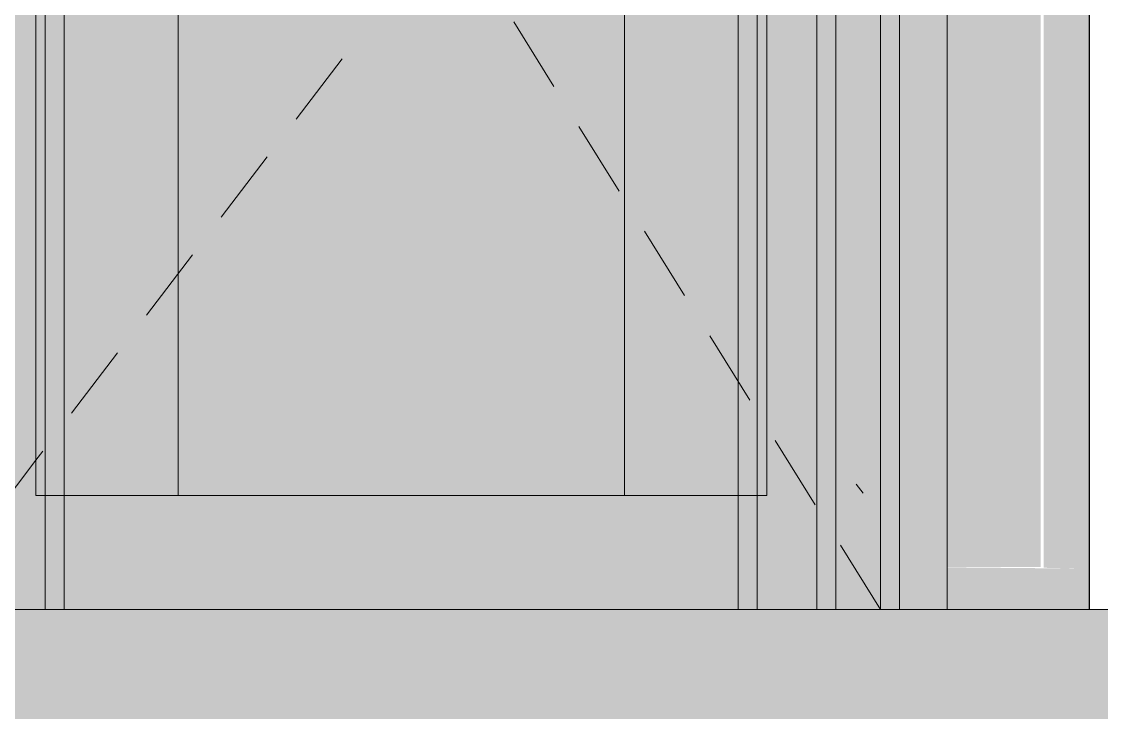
# Model space of a CAD drawing. Header units: millimetres. Extents: x 1499747 to 4341325, y -28481 to 441852.
# Drawn here: x 4135213 to 4136350, y 363720 to 364448 of the extents above; entities that cross this region are included whole.
import ezdxf

# ---------------------------------------------------------------- set-up
doc = ezdxf.new("R2010")
doc.units = ezdxf.units.MM
doc.header["$MEASUREMENT"] = 0
doc.layers.add('Чертеж и Рисунок', color=7, linetype='Continuous')

# ---------------------------------------------------------------- blocks, each defined once
blk = doc.blocks.new('zw$CFC4')
at = {"layer": 'Чертеж и Рисунок', "linetype": 'Continuous', "lineweight": 0, "true_color": 0x2e2e2e}
for points in [[(900, 0), (962.8, 0), (962.8, 2825), (900, 2825)], [(900, 0), (880, 0), (880, 2755.9), (900, 2775.9)], [(962.8, 0), (982.8, 0), (982.8, 2758.7), (962.8, 2778.7)], [(140, 120), (20, 0), (20, 2756.4), (140, 2636.4)], [(1250, 2756.6), (1201.6, 2756.6), (1201.6, 44), (1250, 42.8)], [(1151.6, 44.9), (1151.6, 2240.2), (1131.6, 2220.2), (1131.6, 44.9)], [(880, 0), (20, 0), (140, 120), (760, 120)], [(982.8, 0), (1250, 0), (1250, 43), (982.8, 45.6)]]:
    blk.add_hatch(color=250, dxfattribs=at).paths.add_polyline_path(points)
h = blk.add_hatch(color=250, dxfattribs=at)
h.paths.add_polyline_path([(880, 0), (760, 120), (760, 2638.2), (880, 2758.2)])
h.paths.add_polyline_path([(859.8, 1000), (851.1, 1021.1), (830, 1029.8), (809, 1021.1), (800.3, 1000), (809, 979), (830, 970.3), (851.1, 979)], flags=16)
at = {"layer": 'Чертеж и Рисунок', "linetype": 'Continuous', "lineweight": 0, "true_color": 0x84adf9}
for points in [[(982.8, 44.9), (1198.6, 44.9), (1198.6, 2755.1), (982.8, 2754.9)], [(760, 120), (140, 120), (140, 2635), (760, 2635)]]:
    blk.add_hatch(color=161, dxfattribs=at).paths.add_polyline_path(points)
at = {"lineweight": -3}
blk.add_line((1250, 0), (1250, 2825), dxfattribs=at)
at = {"layer": 'Чертеж и Рисунок', "color": 7, "linetype": 'Continuous', "lineweight": 5}
for points in [[(962.8, 0), (962.8, 2825)], [(900, 0), (900, 2775)], [(880, 0), (880, 2755)], [(982.8, 0), (982.8, 2758.7)], [(760, 2635), (760, 120)], [(140, 120), (140, 2597.7)], [(760, 120), (140, 120)]]:
    blk.add_lwpolyline(points, dxfattribs=at)
at = {"layer": 'Чертеж и Рисунок', "color": 23, "linetype": 'Continuous', "lineweight": 5, "true_color": 0xbf8080}
for points in [[(414.2, 516.9), (462.8, 580.5)], [(335.4, 413.5), (383.9, 477.1)], [(256.6, 310.1), (305.1, 373.7)], [(177.7, 206.8), (226.2, 270.4)], [(140, 157.4), (147.4, 167)], [(98.9, 103.4), (140, 157.4)], [(1011.6, 122.5), (1004.2, 132.1)]]:
    blk.add_lwpolyline(points, dxfattribs=at)
blk = doc.blocks.new('zw$3D87')
at = {"layer": 'Чертеж и Рисунок', "color": 23, "linetype": 'Continuous', "lineweight": 5, "true_color": 0xbf8080}
blk.add_lwpolyline([(1085.3, 0), (1042.9, 67.9)], dxfattribs=at)
at = {"layer": 'Чертеж и Рисунок', "color": 7, "linetype": 'Continuous', "lineweight": 5}
for points in [[(205.3, 0), (155.3, 0)], [(225.3, 0), (205.3, 0)], [(1085.3, 0), (225.3, 0)], [(1105.3, 0), (1085.3, 0)], [(1105.3, 0), (1155.3, 0)]]:
    blk.add_lwpolyline(points, dxfattribs=at)
at = {"layer": 'Чертеж и Рисунок', "color": 1, "linetype": 'Continuous', "lineweight": 0}
for points in [[(352.7, 0), (881.9, 0)], [(1093.6, 0), (1234.7, 0)]]:
    blk.add_lwpolyline(points, dxfattribs=at)
at = {"color": 1, "lineweight": 40}
blk.add_blockref('zw$CFC4', (55.3, 0), dxfattribs=at)

msp = doc.modelspace()

# ---------------------------------------------------------------- hatches: boundary and pattern name
at = {"layer": 'Чертеж и Рисунок', "linetype": 'Continuous', "lineweight": 0, "true_color": 0x2e2e2e}
for points in [[(4135187.7, 363828.4), (4135237.7, 363828.4), (4135237.7, 366628.4), (4135187.7, 366628.4)], [(4136187.7, 363828.4), (4136187.7, 366628.4), (4136137.7, 366628.4), (4136137.7, 363828.4)], [(4135237.7, 363828.4), (4135257.7, 363828.4), (4135257.7, 366583.4), (4135237.7, 366603.4)], [(4136137.7, 363828.4), (4136137.7, 366603.4), (4136117.7, 366583.4), (4136117.7, 363828.4)], [(4135997.7, 363948.4), (4136117.7, 363828.4), (4136117.7, 366583.4), (4135997.7, 366463.4)], [(4135377.7, 363948.4), (4135257.7, 363828.4), (4136117.7, 363828.4), (4135997.7, 363948.4)]]:
    msp.add_hatch(color=250, dxfattribs=at).paths.add_polyline_path(points)
h = msp.add_hatch(color=250, dxfattribs=at)
h.paths.add_polyline_path([(4135257.7, 363828.4), (4135377.7, 363948.4), (4135377.7, 366463.4), (4135257.7, 366583.4)])
h.paths.add_polyline_path([(4135281.1, 364973.8), (4135280.7, 364978.4), (4135281.1, 364983.1), (4135282.3, 364987.7), (4135284.3, 364991.9), (4135287, 364995.8), (4135290.3, 364999.1), (4135294.2, 365001.8), (4135298.4, 365003.8), (4135303, 365005), (4135307.7, 365005.4), (4135312.4, 365005), (4135316.9, 365003.8), (4135321.2, 365001.8), (4135325, 364999.1), (4135328.4, 364995.8), (4135331.1, 364991.9), (4135333, 364987.7), (4135334.3, 364983.1), (4135334.7, 364978.4), (4135334.3, 364973.8), (4135333, 364969.2), (4135331.1, 364964.9), (4135328.4, 364961.1), (4135325, 364957.8), (4135321.2, 364955.1), (4135317.7, 364953.4), (4135317.7, 364703.5), (4135321.2, 364701.8), (4135325, 364699.1), (4135328.4, 364695.8), (4135331.1, 364691.9), (4135333, 364687.7), (4135334.3, 364683.1), (4135334.7, 364678.4), (4135334.3, 364673.8), (4135333, 364669.2), (4135331.1, 364664.9), (4135328.4, 364661.1), (4135325, 364657.8), (4135321.2, 364655.1), (4135316.9, 364653.1), (4135312.4, 364651.9), (4135307.7, 364651.4), (4135303, 364651.9), (4135298.4, 364653.1), (4135294.2, 364655.1), (4135290.3, 364657.8), (4135287, 364661.1), (4135284.3, 364664.9), (4135282.3, 364669.2), (4135281.1, 364673.8), (4135280.7, 364678.4), (4135281.1, 364683.1), (4135282.3, 364687.7), (4135284.3, 364691.9), (4135287, 364695.8), (4135290.3, 364699.1), (4135294.2, 364701.8), (4135297.7, 364703.5), (4135297.7, 364953.4), (4135294.2, 364955.1), (4135290.3, 364957.8), (4135287, 364961.1), (4135284.3, 364964.9), (4135282.3, 364969.2)], flags=0)
at = {"layer": 'Чертеж и Рисунок', "linetype": 'Continuous', "lineweight": 0, "true_color": 0x84adf9}
msp.add_hatch(color=161, dxfattribs=at).paths.add_polyline_path([(4135377.7, 366463.4), (4135377.7, 363948.4), (4135997.7, 363948.4), (4135997.7, 366463.4)])
at = {"layer": 'Чертеж и Рисунок', "linetype": 'Continuous', "lineweight": 0, "true_color": 0x7f7f7f}
msp.add_hatch(color=8, dxfattribs=at).paths.add_polyline_path([(4134462.7, 363828.4), (4134462.7, 363628.4), (4136912.7, 363628.4), (4136912.7, 363828.4)])

# ---------------------------------------------------------------- linework, layer by layer
at = {"layer": 'Чертеж и Рисунок', "color": 253, "linetype": 'Continuous', "lineweight": 5, "true_color": 0xaaaaaa}
msp.add_lwpolyline([(4136187.7, 368578.4), (4136187.7, 363828.4)], dxfattribs=at)
at = {"layer": 'Чертеж и Рисунок', "color": 7, "linetype": 'Continuous', "lineweight": 5}
for points in [[(4136137.7, 363828.4), (4136137.7, 366628.4)], [(4135237.7, 363828.4), (4135237.7, 366603.4)], [(4135257.7, 363828.4), (4135257.7, 366583.4)], [(4136117.7, 366583.4), (4136117.7, 363828.4)], [(4135377.7, 366463.4), (4135377.7, 363948.4)], [(4135997.7, 363948.4), (4135997.7, 366463.4)], [(4135377.7, 363948.4), (4135997.7, 363948.4)], [(4135237.7, 363828.4), (4135187.7, 363828.4)], [(4135257.7, 363828.4), (4135237.7, 363828.4)], [(4136117.7, 363828.4), (4135257.7, 363828.4)], [(4136137.7, 363828.4), (4136117.7, 363828.4)], [(4136137.7, 363828.4), (4136187.7, 363828.4)], [(4136187.7, 363828.4), (4137425.2, 363828.4)]]:
    msp.add_lwpolyline(points, dxfattribs=at)
at = {"layer": 'Чертеж и Рисунок', "color": 23, "linetype": 'Continuous', "lineweight": 5, "true_color": 0xbf8080}
for points in [[(4135773.4, 364379.8), (4135731.1, 364447.7)], [(4135842.3, 364269.5), (4135799.9, 364337.4)], [(4135911.1, 364159.3), (4135868.8, 364227.1)], [(4135980, 364049), (4135937.6, 364116.8)], [(4136048.8, 363938.7), (4136006.5, 364006.6)], [(4136117.7, 363828.4), (4136075.3, 363896.3)]]:
    msp.add_lwpolyline(points, dxfattribs=at)
at = {"layer": 'Чертеж и Рисунок', "color": 1, "linetype": 'Continuous', "lineweight": 0}
for points in [[(4135385.1, 363828.4), (4135914.3, 363828.4)], [(4136126, 363828.4), (4136267.1, 363828.4)]]:
    msp.add_lwpolyline(points, dxfattribs=at)

# ---------------------------------------------------------------- block references
at = {"color": 1, "lineweight": 40}
msp.add_blockref('zw$3D87', (4135032.4, 363828.4), dxfattribs=at)

doc.saveas('drawing.dxf')
